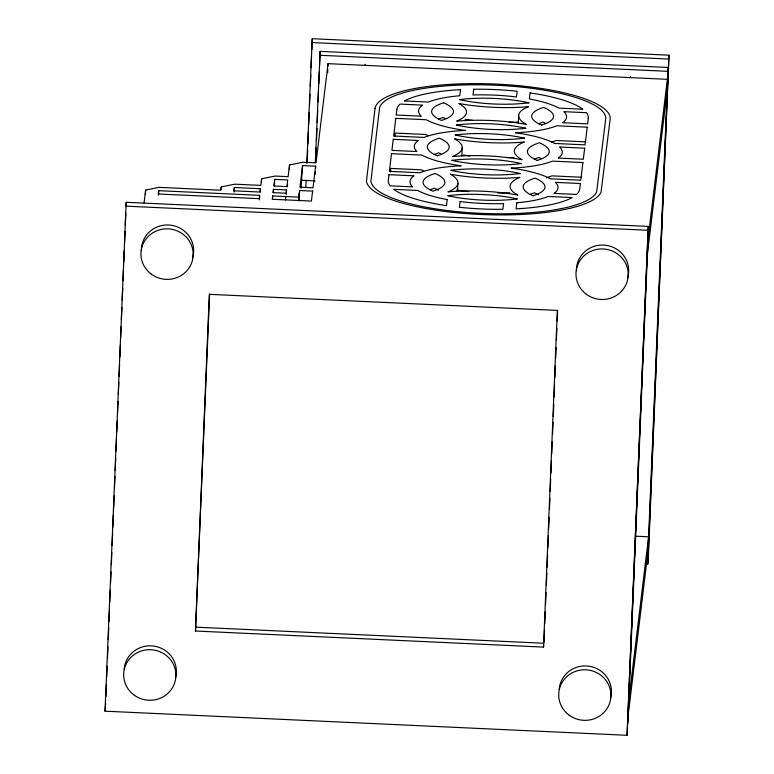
<?xml version="1.0" encoding="UTF-8"?>
<svg xmlns="http://www.w3.org/2000/svg" width="774" height="774" viewBox="0 0 774 774"><rect width="100%" height="100%" fill="white"/><g stroke="black" fill="none" stroke-linecap="round" stroke-linejoin="round"><path stroke-width="1.16" d="M105.022 711.18L126.21 202.275L648.254 226.395L627.066 735.3L105.022 711.18L105.641 703.692M105.941 696.436L106.435 684.361M106.735 677.105L107.18 666.23M107.528 657.774L107.973 646.9M108.273 639.653L108.766 627.569M109.008 621.532L109.511 609.448M109.802 602.201L110.305 590.117M110.595 582.87L111.05 571.996M111.34 564.739L111.833 552.665M112.133 545.409L112.627 533.334M112.878 527.288L113.372 515.203M113.672 507.957L114.165 495.873M114.465 488.626L114.958 476.542M115.21 470.505L115.703 458.421M116.003 451.174L116.497 439.09M116.797 431.844L117.242 420.969M117.542 413.713L118.035 401.638M118.335 394.382L118.828 382.298M119.08 376.261L119.573 364.177M119.873 356.93L120.367 344.846M120.667 337.599L121.112 326.725M121.402 319.478L121.905 307.394M122.195 300.148L122.698 288.063M122.989 280.807L123.443 269.942M123.734 262.686L124.237 250.602M124.527 243.355L125.03 231.271M125.272 225.234L125.765 213.15M126.065 205.903L126.21 202.275M145.444 194.603L145.628 190.075L159.076 187.366L220.851 190.22L221.258 186.902L234.706 184.193L260.809 185.392L261.612 178.765L275.06 176.056L288.112 176.666L289.534 164.949L302.982 162.24L316.034 162.84L328.041 63.652L667.362 79.325L648.051 238.943M158.496 195.203L158.68 190.675L259.609 195.338L259.425 199.866M195.483 631.023L209.299 294.333L557.328 310.413L543.512 647.103L195.483 631.023L209.619 294.091M221.161 189.166L221.258 186.902M234.125 192.039L234.309 187.502L260.412 188.711L260.267 192.107M261.477 182.171L261.612 178.765M272.516 199.344L272.661 195.938L298.764 197.147L299.567 190.52L312.609 191.12L312.522 193.394M273.319 192.716L273.464 189.311L286.515 189.92L286.322 194.448M274.383 186.166L274.664 179.375L287.715 179.974L286.912 186.602L273.861 186.002L274.664 179.375M285.567 199.944L285.712 196.548M287.435 186.776L287.531 184.512M289.35 169.487L289.534 164.949M298.619 200.543L298.764 197.147M298.88 200.63L299.161 193.829M299.141 200.718L299.567 190.52M301.018 188.266L302.586 165.559L315.637 166.158L315.54 168.422M305.827 187.55L306.127 180.303M306.823 163.391L312.251 38.7L668.978 55.186L648.254 560.221L647.79 564.082L645.371 563.975M307.191 161.94L307.684 149.856M307.936 143.819L308.429 131.735M308.729 124.488L309.223 112.404M309.523 105.148L309.968 94.283M310.316 85.817L310.761 74.943M311.061 67.696L311.554 55.612M311.806 49.575L312.251 38.7M315.27 162.54L320.136 51.384L668.165 67.464L647.664 559.534L648.128 555.664M315.686 159.879L316.179 147.824M316.479 140.587L316.972 128.532M317.214 122.505L317.708 110.45M318.056 102.013L318.501 91.168M318.801 83.931L319.294 71.876M319.546 65.848L320.136 51.384M315.308 174.092L315.405 171.828M327.663 72.717L327.808 69.312M327.944 65.916L328.041 63.652M457.589 191.342L457.908 183.419M461.865 156L462.184 148.066M518.348 123.066L518.667 115.133M544.025 642.033L544.528 629.968M544.77 623.931L545.264 611.866M545.564 604.62L546.057 592.555M546.357 585.318L546.85 573.244M547.102 567.216L547.595 555.142M547.895 547.905L548.389 535.84M548.689 528.594L549.134 517.738M549.472 509.292L549.927 498.427M550.217 491.19L550.711 479.116M550.962 473.088L551.456 461.014M551.756 453.777L552.249 441.712M552.549 434.466L553.042 422.401M553.294 416.364L553.787 404.299M554.078 397.062L554.581 384.988M554.871 377.751L555.364 365.686M555.664 358.439L556.109 347.584M556.409 340.337L556.903 328.273M557.203 321.036L557.648 310.171M627.066 735.3L648.254 226.395M647.79 564.082L668.978 55.186M144.08 202.827L145.628 190.075M158.68 190.675L158.283 193.993L259.203 198.657L259.609 195.338M234.309 187.502L233.903 190.82L260.006 192.029L260.412 188.711M272.661 195.938L272.255 199.257L311.409 201.066L312.609 191.12M273.464 189.311L273.058 192.629L286.109 193.229L286.515 189.92M302.586 165.559L299.964 187.202L313.015 187.811L315.637 166.158M365.057 65.364L365.193 64.232M390.483 171.954L390.909 168.422L421.366 169.825A74.052 18.857 2.3 0 0 423.707 171.025M394.759 136.601L395.185 133.07L425.642 134.473A74.052 18.857 2.3 0 0 427.983 135.682M543.512 647.103L543.745 645.177M630.346 77.623L630.481 76.491M647.915 234.812L648.38 230.952L627.878 723.013M647.441 253.678L666.762 94.06M629.281 696.426L648.593 536.808L635.454 536.198M628.672 711.151L647.993 551.533M311.777 42.57L668.504 59.047M319.672 55.254L667.691 71.334M585.434 141.865L556.148 140.51A74.052 18.857 2.3 0 1 551.649 142.097M581.148 177.207L551.872 175.853A74.052 18.857 2.3 0 1 546.386 177.749M301.976 180.284L315.028 180.893M125.746 206.145L647.79 230.265M195.957 627.163L543.977 643.242M576.446 270.726A26.132 25.271 6.9 0 1 606.313 245.348A26.132 25.271 6.9 0 1 627.414 278.292M559.215 689.47A26.132 25.271 6.9 0 1 589.595 666.298A26.132 25.271 6.9 0 1 610.463 698.148M141.41 250.621A26.132 25.271 6.9 0 1 171.286 225.253A26.132 25.271 6.9 0 1 192.387 258.197M124.179 669.365A26.132 25.271 6.9 0 1 154.558 646.203A26.132 25.271 6.9 0 1 175.427 678.043M430.015 189.814A60.982 15.528 2.3 0 1 434.446 188.217A60.982 15.528 2.3 0 1 438.442 190.201M538.501 194.825A60.982 15.528 2.3 0 0 534.505 192.842A60.982 15.528 2.3 0 0 530.074 194.438M438.568 119.119A60.982 15.528 2.3 0 1 442.999 117.522A60.982 15.528 2.3 0 1 445.118 118.499M545.177 123.124A60.982 15.528 2.3 0 0 543.058 122.147A60.982 15.528 2.3 0 0 538.627 123.743M434.291 154.461A60.982 15.528 2.3 0 1 438.723 152.875A60.982 15.528 2.3 0 1 440.841 153.852M540.9 158.477A60.982 15.528 2.3 0 0 538.781 157.499A60.982 15.528 2.3 0 0 534.35 159.086M509.708 192.755A74.052 18.857 2.3 0 1 497.634 193.036M468.841 191.594A74.052 18.857 2.3 0 1 456.602 190.065M513.984 157.412A74.052 18.857 2.3 0 1 506.999 157.635M470.118 155.932A74.052 18.857 2.3 0 1 463.268 155.061M518.261 122.06A74.052 18.857 2.3 0 1 509.244 122.321M472.421 120.347A74.052 18.857 2.3 0 1 465.155 119.37M375.022 108.505L366.47 181.135A117.706 29.983 2.3 0 0 480.402 214.456A117.706 29.983 2.3 0 0 601.088 191.981L610.115 119.37A117.696 29.973 2.3 0 0 496.182 84.095A117.696 29.973 2.3 0 0 375.022 108.505M379.454 108.708L370.91 181.271A113.265 28.851 2.3 0 0 480.538 213.334A113.265 28.851 2.3 0 0 596.667 191.7L605.674 119.167A113.256 28.841 2.3 0 0 496.037 85.217A113.256 28.841 2.3 0 0 379.454 108.708M388.974 174.672L388.306 180.197A95.831 24.41 2.3 0 0 390.144 185.837L412.658 186.882A74.052 18.857 2.3 0 1 413.993 175.833L388.974 174.672M391.509 153.687L389.37 171.364L419.827 172.766A74.052 18.857 2.3 0 1 461.159 165.791A74.052 18.857 2.3 0 1 421.965 155.09L391.509 153.687M393.25 139.33L391.915 150.379L416.934 151.53A74.052 18.857 2.3 0 1 418.27 140.481L393.25 139.33M395.795 118.345L393.656 136.011L424.104 137.424A74.052 18.857 2.3 0 1 465.435 130.448A74.052 18.857 2.3 0 1 426.242 119.747L395.795 118.345M396.859 109.502L396.191 115.026L421.211 116.177A74.052 18.857 2.3 0 1 422.556 105.138L400.032 104.093A95.831 24.41 2.3 0 0 396.859 109.502M447.208 199.586L446.472 205.652A95.831 24.41 2.3 0 1 393.792 189.34L417.689 190.443A74.052 18.857 2.3 0 0 447.208 199.586M460.501 89.678L459.766 95.744A74.052 18.857 2.3 0 0 428.38 102.071L404.483 100.968A95.831 24.41 2.3 0 1 460.501 89.678M460.085 201.559L459.398 207.277A95.831 24.41 2.3 0 0 502.897 209.29L503.593 203.572A74.052 18.857 2.3 0 1 460.085 201.559M473.678 89.252L472.991 94.97A74.052 18.857 2.3 0 1 516.49 96.982L517.187 91.264A95.831 24.41 2.3 0 0 473.678 89.252M516.809 202.798L516.074 208.864A95.831 24.41 2.3 0 0 572.102 197.573L548.195 196.47A74.052 18.857 2.3 0 1 516.809 202.798M530.113 92.899L529.377 98.966A74.052 18.857 2.3 0 1 558.896 108.099L582.793 109.211A95.831 24.41 2.3 0 0 530.113 92.899M580.384 183.515L579.716 189.04A95.831 24.41 2.3 0 1 576.543 194.448L554.029 193.413A74.052 18.857 2.3 0 0 555.364 182.364L580.384 183.515M582.928 162.53L580.79 180.207L550.333 178.794A74.052 18.857 2.3 0 0 511.14 168.103A74.052 18.857 2.3 0 0 552.472 161.127L582.928 162.53M584.67 148.173L583.325 159.221L558.306 158.06A74.052 18.857 2.3 0 0 559.641 147.012L584.67 148.173M587.205 127.188L585.067 144.854L554.619 143.451A74.052 18.857 2.3 0 0 515.416 132.751A74.052 18.857 2.3 0 0 556.758 125.775L587.205 127.188M588.279 118.345L587.611 123.869L562.582 122.718A74.052 18.857 2.3 0 0 563.917 111.669L586.44 112.704A95.831 24.41 2.3 0 1 588.279 118.345M585.908 293.927A26.132 25.271 6.9 0 0 627.937 278.05A26.132 25.271 6.9 0 0 592.42 250.65A26.132 25.271 6.9 0 0 585.908 293.927M568.638 714.789A26.132 25.271 6.9 0 0 610.676 698.912A26.132 25.271 6.9 0 0 575.15 671.513A26.132 25.271 6.9 0 0 568.638 714.789M150.872 273.822A26.132 25.271 6.9 0 0 192.91 257.945A26.132 25.271 6.9 0 0 157.383 230.546A26.132 25.271 6.9 0 0 150.872 273.822M133.602 694.694A26.132 25.271 6.9 0 0 175.64 678.808A26.132 25.271 6.9 0 0 140.113 651.408A26.132 25.271 6.9 0 0 133.602 694.694M437.194 155.777A60.982 15.528 2.3 0 0 439.332 138.14A60.982 15.528 2.3 0 0 437.194 155.777M537.253 160.402A60.982 15.528 2.3 0 0 539.391 142.764A60.982 15.528 2.3 0 0 537.253 160.402M452.016 160.373A60.982 15.528 2.3 0 0 521.492 163.585A60.982 15.528 2.3 0 0 452.016 160.373M524.559 138.178A60.982 15.528 2.3 0 0 455.093 134.966A60.982 15.528 2.3 0 0 524.559 138.178M517.206 198.928A60.982 15.528 2.3 0 0 447.74 195.716A60.982 15.528 2.3 0 0 517.206 198.928M532.976 195.754A60.982 15.528 2.3 0 0 535.105 178.117A60.982 15.528 2.3 0 0 532.976 195.754M435.046 173.492A60.982 15.528 2.3 0 0 432.918 191.13A60.982 15.528 2.3 0 0 435.046 173.492M520.283 173.521A60.982 15.528 2.3 0 0 450.816 170.309A60.982 15.528 2.3 0 0 520.283 173.521M448.136 191.846A74.052 18.857 2.3 0 0 450.274 174.179A74.052 18.857 2.3 0 0 519.886 177.391A74.052 18.857 2.3 0 0 517.748 195.067A74.052 18.857 2.3 0 0 448.136 191.846M524.162 142.048A74.052 18.857 2.3 0 0 522.024 159.715A74.052 18.857 2.3 0 0 452.422 156.503A74.052 18.857 2.3 0 0 454.561 138.827A74.052 18.857 2.3 0 0 524.162 142.048M525.769 128.232A60.982 15.528 2.3 0 0 456.292 125.02A60.982 15.528 2.3 0 0 525.769 128.232M541.529 125.059A60.982 15.528 2.3 0 0 543.667 107.422A60.982 15.528 2.3 0 0 541.529 125.059M443.608 102.797A60.982 15.528 2.3 0 0 441.47 120.434A60.982 15.528 2.3 0 0 443.608 102.797M528.836 102.826A60.982 15.528 2.3 0 0 459.369 99.614A60.982 15.528 2.3 0 0 528.836 102.826M528.439 106.696A74.052 18.857 2.3 0 0 526.301 124.372A74.052 18.857 2.3 0 0 456.699 121.15A74.052 18.857 2.3 0 0 458.837 103.484A74.052 18.857 2.3 0 0 528.439 106.696"/></g></svg>
